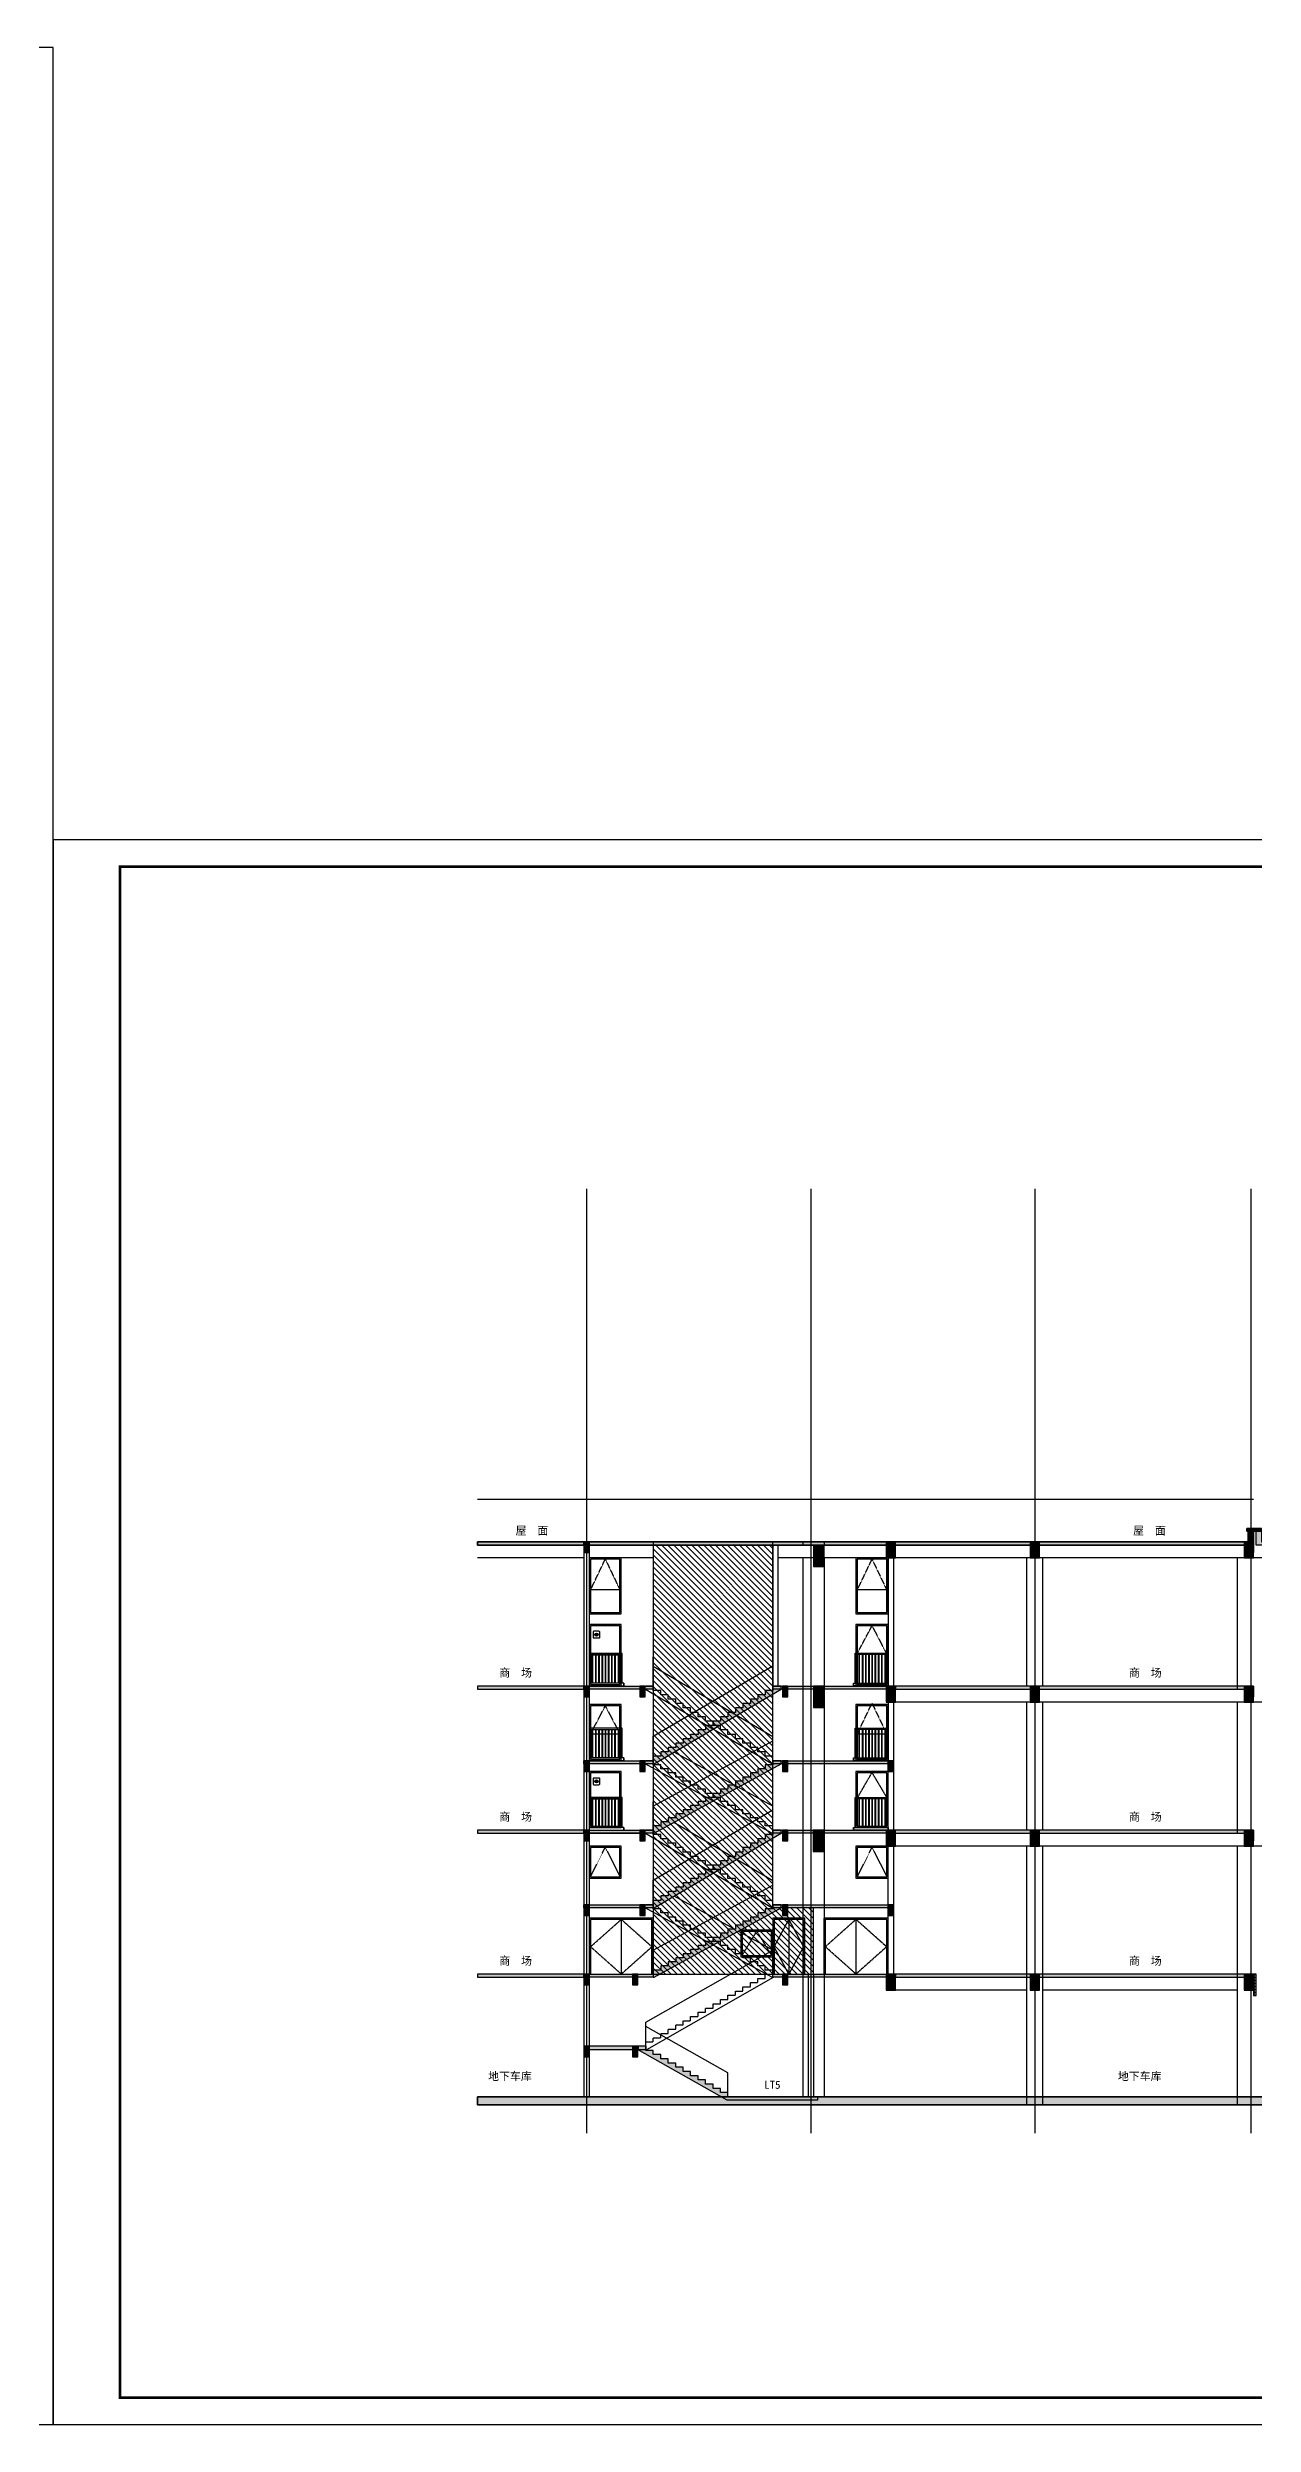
# Model space of a CAD drawing. Extents: x -737978 to 768813, y -372247 to 1140308.
# Drawn here: x -219936 to -174726, y -268610 to -179510 of the extents above; entities that cross this region are included whole.
import ezdxf

# ---------------------------------------------------------------- set-up
doc = ezdxf.new("R2010")
doc.units = 0
doc.header["$LTSCALE"] = 10
doc.header["$MEASUREMENT"] = 0
doc.linetypes.add('DASH', pattern=[0.35, 0.25, -0.1])
doc.layers.get('0').update_dxf_attribs({"linetype": 'CONTINUOUS'})
for name, color, linetype in [('0-外部构件', 6, 'CONTINUOUS'), ('A-HATH', 8, 'CONTINUOUS'), ('A-WALL-GLAZ', 141, 'CONTINUOUS'), ('BORDER', 7, 'CONTINUOUS'), ('C-B', 7, 'CONTINUOUS'), ('DIM_LEAD', 3, 'CONTINUOUS'), ('J-COLU-梁柱', 30, 'CONTINUOUS'), ('J-ELEV-立面栏杆', 36, 'CONTINUOUS'), ('J-ELEV-立面门窗分格线', 155, 'CONTINUOUS'), ('PUB_HATCH', 8, 'CONTINUOUS'), ('PUB_TITLE', 4, 'CONTINUOUS'), ('S_E_STAIR', 4, 'CONTINUOUS'), ('窗', 4, 'CONTINUOUS')]:
    doc.layers.add(name, color=color, linetype=linetype)
doc.styles.add('_TCH_DYN', font='')
doc.styles.get('_TCH_DYN').set_extended_font_data('SimSun')
pattern_1 = [(135, (-384686.41, -14550.26), (56.1266, 56.1266), []), (45, (-384686.41, -14550.26), (56.1266, -56.1266), [])]

# ---------------------------------------------------------------- blocks, each defined once
blk = doc.blocks.new('A$C035B0F65')
at = {"layer": 'PUB_HATCH'}
blk.add_hatch(color=256, dxfattribs=at).paths.add_polyline_path([(200, 400), (200, 0), (0, 0), (0, 400)])
at = {"layer": 'J-COLU-梁柱'}
blk.add_lwpolyline([(200, 400), (200, 0), (0, 0), (0, 400)], close=True, dxfattribs=at)
blk = doc.blocks.new('A$C74714C7F')
at = {"layer": 'PUB_HATCH'}
blk.add_hatch(color=256, dxfattribs=at).paths.add_polyline_path([(350, 800), (350, 200), (0, 200), (0, 800)])
at = {"layer": 'J-COLU-梁柱'}
blk.add_lwpolyline([(350, 800), (350, 200), (0, 200), (0, 800)], close=True, dxfattribs=at)
blk = doc.blocks.new('A$C6B421D50')
at = {"color": 8}
blk.add_lwpolyline([(0, 100), (1290, 100), (1290, 0), (0, 0)], close=True, dxfattribs=at)
at = {"layer": 'J-COLU-梁柱', "color": 8}
blk.add_line((0, 100), (0, 0), dxfattribs=at)
at = {"layer": 'J-ELEV-立面栏杆', "color": 8}
for p, q in [((80, 1172), (80, 100)), ((190, 1172), (190, 100)), ((210, 1172), (210, 100)), ((320, 1172), (320, 100)), ((340, 1172), (340, 100)), ((440, 1172), (440, 100)), ((460, 1172), (460, 100)), ((560, 1172), (560, 100)), ((580, 1172), (580, 100)), ((680, 1172), (680, 100)), ((700, 1172), (700, 100)), ((800, 1172), (800, 100)), ((820, 1172), (820, 100)), ((920, 1172), (920, 100)), ((940, 1172), (940, 100)), ((1040, 1172), (1040, 100)), ((1060, 1172), (1060, 100)), ((1170, 1172), (1170, 100)), ((1190, 1172), (1190, 100))]:
    blk.add_line(p, q, dxfattribs=at)
for points in [[(60, 100), (60, 1220), (1290, 1220)], [(1290, 1172), (60, 1172)]]:
    blk.add_lwpolyline(points, dxfattribs=at)

msp = doc.modelspace()

# ---------------------------------------------------------------- hatches: boundary and pattern name
h = msp.add_hatch(color=8)
h.dxf.hatch_style = 1
edge = h.paths.add_edge_path()
edge.add_arc((-199359, -239003.7), 60, 0, 360)
h = msp.add_hatch(color=8)
h.dxf.hatch_style = 1
edge = h.paths.add_edge_path()
edge.add_arc((-199359, -244503.7), 60, 0, 360)
h = msp.add_hatch(color=256)
h.dxf.hatch_style = 1
h.paths.add_polyline_path([(-113326.4, -256328.8), (-203812.2, -256328.8), (-203812.2, -256628.8), (-113326.4, -256628.8)])
at = {"layer": 'A-HATH'}
h = msp.add_hatch(dxfattribs=at)
h.set_pattern_fill('ANSI31', color=256, scale=100)
h.set_pattern_definition([(135, (-384686.41, -14650.26), (112.2532, 112.2532), [])])
h.paths.add_polyline_path([(-192746.4, -249248.7), (-192746.4, -235628.7), (-197226.4, -235628.9), (-197226.4, -251728.5), (-191226.4, -251728.6), (-191226.4, -249248.7)])
at = {"layer": 'C-B'}
h = msp.add_hatch(color=256, dxfattribs=at)
h.dxf.hatch_style = 1
h.paths.add_polyline_path([(-174426.4, -235028.8), (-174976.4, -235028.8), (-174976.4, -235128.8), (-174426.4, -235128.8)])
h = msp.add_hatch(color=256, dxfattribs=at)
h.dxf.hatch_style = 1
h.paths.add_polyline_path([(-174976.4, -235128.8), (-174976.4, -235028.8), (-174426.4, -235028.8), (-174426.4, -235528.8), (-160901.4, -235528.8), (-160901.4, -235648.8), (-174626.4, -235648.8), (-174626.4, -235128.8)])
h = msp.add_hatch(dxfattribs=at)
h.set_pattern_fill('ANSI37', color=256, scale=50)
h.set_pattern_definition(pattern_1)
h.paths.add_polyline_path([(-174726.4, -235178.8), (-174926.4, -235178.8), (-174926.4, -235128.8), (-174726.4, -235128.8)])
h = msp.add_hatch(color=256, dxfattribs=at)
h.dxf.hatch_style = 1
h.paths.add_polyline_path([(-174926.4, -235178.8), (-174926.4, -235528.8), (-174726.4, -235528.8), (-174726.4, -235178.8)])
h = msp.add_hatch(color=256, dxfattribs=at)
h.dxf.hatch_style = 1
h.paths.add_polyline_path([(-199826.4, -235528.8), (-203812.2, -235528.8), (-203812.2, -235648.8), (-199826.4, -235648.8)])
h = msp.add_hatch(color=256, dxfattribs=at)
h.dxf.hatch_style = 1
h.paths.add_polyline_path([(-174726.4, -235528.8), (-199626.4, -235528.8), (-199626.4, -235648.8), (-174726.4, -235648.8)])
h = msp.add_hatch(color=256, dxfattribs=at)
h.dxf.hatch_style = 1
h.paths.add_polyline_path([(-199826.4, -240928.8), (-203812.2, -240928.8), (-203812.2, -241048.8), (-199826.4, -241048.8)])
h = msp.add_hatch(color=256, dxfattribs=at)
h.dxf.hatch_style = 1
h.paths.add_polyline_path([(-174726.4, -240928.8), (-188151.4, -240928.8), (-188151.4, -241048.8), (-174726.4, -241048.8)])
h = msp.add_hatch(color=256, dxfattribs=at)
h.dxf.hatch_style = 1
h.paths.add_polyline_path([(-199826.4, -246328.8), (-203812.2, -246328.8), (-203812.2, -246448.8), (-199826.4, -246448.8)])
h = msp.add_hatch(color=256, dxfattribs=at)
h.dxf.hatch_style = 1
h.paths.add_polyline_path([(-174726.4, -246328.8), (-188226.4, -246328.8), (-188226.4, -246448.8), (-174726.4, -246448.8)])
h = msp.add_hatch(color=256, dxfattribs=at)
h.dxf.hatch_style = 1
h.paths.add_polyline_path([(-199826.4, -251728.8), (-203812.2, -251728.8), (-203812.2, -251848.8), (-199826.4, -251848.8)])
h = msp.add_hatch(color=256, dxfattribs=at)
h.dxf.hatch_style = 1
h.paths.add_polyline_path([(-113926.4, -251728.8), (-113626.4, -251728.8), (-113626.4, -256328.8), (-113326.4, -256328.8), (-113326.4, -256628.8), (-203812.2, -256628.8), (-203812.2, -256328.8), (-113926.4, -256328.8)])
h = msp.add_hatch(color=256, dxfattribs=at)
h.dxf.hatch_style = 1
h.paths.add_polyline_path([(-174726.4, -251728.8), (-188151.4, -251728.8), (-188151.4, -251848.8), (-174726.4, -251848.8)])
h = msp.add_hatch(dxfattribs=at)
h.set_pattern_fill('ANSI37', color=256, scale=50)
h.set_pattern_definition(pattern_1)
h.paths.add_polyline_path([(-174626.4, -251728.8), (-174726.4, -251728.8), (-174726.4, -252528.8), (-174626.4, -252528.8)])
at = {"layer": 'PUB_HATCH'}
for points in [[(-191226.4, -235648.8), (-191226.4, -236448.8), (-190826.4, -236448.8), (-190826.4, -235648.8)], [(-199826.4, -240928.8), (-197226.4, -240928.8), (-197226.4, -241048.8), (-199826.4, -241048.8)], [(-192433.8, -240928.8), (-192746.3, -240928.8), (-192746.3, -241093.5), (-193026.3, -241093.5), (-193026.3, -241258.2), (-193306.3, -241258.2), (-193306.3, -241422.9), (-193586.3, -241422.9), (-193586.3, -241587.6), (-193866.3, -241587.6), (-193866.3, -241752.3), (-194146.3, -241752.3), (-194146.3, -241917), (-194426.3, -241917), (-194426.3, -242081.7), (-194706.3, -242081.7), (-194706.3, -242246.4), (-194986.3, -242246.4), (-194986.3, -242411.1), (-195266.3, -242411.1), (-195266.3, -242575.9), (-195546.3, -242575.9), (-195546.3, -242740.6), (-195826.3, -242740.6), (-195826.3, -242905.3), (-196106.3, -242905.3), (-196106.3, -243070), (-196386.3, -243070), (-196386.3, -243234.7), (-196666.3, -243234.7), (-196666.3, -243399.4), (-196946.3, -243399.4), (-196946.3, -243564.1), (-197226.3, -243564.1), (-197226.3, -243849.4), (-197194.6, -243849.4), (-192433.8, -241048.8)], [(-192746.4, -240928.8), (-188226.4, -240928.8), (-188226.4, -241048.8), (-192746.4, -241048.8)], [(-191226.4, -240928.8), (-191226.4, -241728.8), (-190826.4, -241728.8), (-190826.4, -240928.8)], [(-199826.4, -243728.8), (-197226.4, -243728.8), (-197226.4, -243849.4), (-199826.4, -243848.8)], [(-197726.4, -243728.8), (-197726.4, -244128.8), (-197526.4, -244128.8), (-197526.4, -243728.8)], [(-192436, -243728.9), (-192746.3, -243728.8), (-192746.3, -243881.8), (-193026.3, -243881.8), (-193026.3, -244034.7), (-193306.3, -244034.7), (-193306.3, -244187.7), (-193586.3, -244187.7), (-193586.3, -244340.6), (-193866.3, -244340.6), (-193866.3, -244493.5), (-194146.3, -244493.5), (-194146.3, -244646.5), (-194426.3, -244646.5), (-194426.3, -244799.4), (-194706.3, -244799.4), (-194706.3, -244952.4), (-194986.3, -244952.4), (-194986.3, -245105.3), (-195266.3, -245105.3), (-195266.3, -245258.2), (-195546.3, -245258.2), (-195546.3, -245411.2), (-195826.3, -245411.2), (-195826.3, -245564.1), (-196106.3, -245564.1), (-196106.3, -245717.1), (-196386.3, -245717.1), (-196386.3, -245870), (-196666.3, -245870), (-196666.3, -246022.9), (-196946.3, -246022.9), (-196946.3, -246175.9), (-197226.3, -246175.9), (-197226.3, -246448.8), (-197196.4, -246448.8), (-192436, -243848.7)], [(-192746.4, -243728.8), (-188226.4, -243728.8), (-188226.4, -243848.8), (-192746.4, -243848.8)], [(-192386.4, -243728.8), (-192386.4, -244128.8), (-192186.4, -244128.8), (-192186.4, -243728.8)], [(-199826.4, -246328.8), (-197226.4, -246328.8), (-197226.4, -246448.8), (-199826.4, -246448.8)], [(-192433.8, -246328.8), (-192746.3, -246328.8), (-192746.3, -246493.5), (-193026.3, -246493.5), (-193026.3, -246658.2), (-193306.3, -246658.2), (-193306.3, -246822.9), (-193586.3, -246822.9), (-193586.3, -246987.6), (-193866.3, -246987.6), (-193866.3, -247152.3), (-194146.3, -247152.3), (-194146.3, -247317), (-194426.3, -247317), (-194426.3, -247481.7), (-194706.3, -247481.7), (-194706.3, -247646.4), (-194986.3, -247646.4), (-194986.3, -247811.1), (-195266.3, -247811.1), (-195266.3, -247975.9), (-195546.3, -247975.9), (-195546.3, -248140.6), (-195826.3, -248140.6), (-195826.3, -248305.3), (-196106.3, -248305.3), (-196106.3, -248470), (-196386.3, -248470), (-196386.3, -248634.7), (-196666.3, -248634.7), (-196666.3, -248799.4), (-196946.3, -248799.4), (-196946.3, -248964.1), (-197226.3, -248964.1), (-197226.3, -249249.4), (-197194.6, -249249.4), (-192433.8, -246448.8)], [(-192746.4, -246328.8), (-188226.4, -246328.8), (-188226.4, -246448.8), (-192746.4, -246448.8)], [(-191226.8, -246328.7), (-191226.8, -247128.7), (-190826.8, -247128.7), (-190826.8, -246328.7)], [(-199826.4, -249128.8), (-197226.3, -249128.8), (-197226.3, -249249.4), (-199826.4, -249248.8)], [(-192436, -249128.9), (-192746.3, -249128.8), (-192746.3, -249281.8), (-193026.3, -249281.8), (-193026.3, -249434.7), (-193306.3, -249434.7), (-193306.3, -249587.7), (-193586.3, -249587.7), (-193586.3, -249740.6), (-193866.3, -249740.6), (-193866.3, -249893.5), (-194146.3, -249893.5), (-194146.3, -250046.5), (-194426.3, -250046.5), (-194426.3, -250199.4), (-194706.3, -250199.4), (-194706.3, -250352.4), (-194986.3, -250352.4), (-194986.3, -250505.3), (-195266.3, -250505.3), (-195266.3, -250658.2), (-195546.3, -250658.2), (-195546.3, -250811.2), (-195826.3, -250811.2), (-195826.3, -250964.1), (-196106.3, -250964.1), (-196106.3, -251117.1), (-196386.3, -251117.1), (-196386.3, -251270), (-196666.3, -251270), (-196666.3, -251422.9), (-196946.3, -251422.9), (-196946.3, -251575.9), (-197226.3, -251575.9), (-197226.3, -251848.8), (-197196.4, -251848.8), (-192436, -249248.7)], [(-192746.4, -249128.8), (-188226.4, -249128.8), (-188226.4, -249248.8), (-192746.4, -249248.8)], [(-199826.4, -251728.8), (-197226.3, -251728.8), (-197226.3, -251848.8), (-199826.4, -251848.8)], [(-192746.4, -251728.8), (-188151.4, -251728.8), (-188151.4, -251848.8), (-192746.4, -251848.8)], [(-199826.4, -254548.8), (-199826.4, -254428.8), (-197506.6, -254428.8), (-197506.6, -254548.8)], [(-194426.6, -256328.8), (-194426.6, -256170.5), (-194706.6, -256170.5), (-194706.6, -256012.1), (-194986.6, -256012.1), (-194986.6, -255853.8), (-195266.6, -255853.8), (-195266.6, -255695.5), (-195546.6, -255695.5), (-195546.6, -255537.1), (-195826.6, -255537.1), (-195826.6, -255378.8), (-196106.6, -255378.8), (-196106.6, -255220.5), (-196386.6, -255220.5), (-196386.6, -255062.1), (-196666.6, -255062.1), (-196666.6, -254903.8), (-196946.6, -254903.8), (-196946.6, -254745.5), (-197226.6, -254745.5), (-197226.6, -254587.2), (-197506.6, -254587.2), (-197506.6, -254548.8), (-197818.2, -254548.8), (-194458.2, -256448.8), (-194426.6, -256448.8)], [(-191066.6, -256328.4), (-191066.6, -256448.4), (-194426.6, -256448.4), (-194426.6, -256328.4)], [(-191066.4, -256328.4), (-191066.4, -256448.4), (-194426.4, -256448.4), (-194426.4, -256328.4)]]:
    msp.add_hatch(color=256, dxfattribs=at).paths.add_polyline_path(points)

# ---------------------------------------------------------------- linework, layer by layer
at = {"color": 8}
for points in [[(-199484, -238908.7), (-199484, -239098.7, 0.4142136), (-199454, -239128.7), (-199264, -239128.7, 0.4142136), (-199234, -239098.7), (-199234, -238908.7, 0.4142136), (-199264, -238878.7), (-199454, -238878.7, 0.4142136)], [(-199484, -244408.7), (-199484, -244598.7, 0.4142136), (-199454, -244628.7), (-199264, -244628.7, 0.4142136), (-199234, -244598.7), (-199234, -244408.7, 0.4142136), (-199264, -244378.7), (-199454, -244378.7, 0.4142136)]]:
    msp.add_lwpolyline(points, format="xyb", close=True, dxfattribs=at)
for centre in [(-199359, -239003.7), (-199359, -244503.7)]:
    msp.add_circle(centre, 60, dxfattribs=at)
at = {"layer": '0-外部构件'}
msp.add_lwpolyline([(-192746.3, -251848.5), (-192746.4, -251848.5)], dxfattribs=at)
at = {"layer": 'A-WALL-GLAZ', "color": 8}
for points in [[(-198426.4, -236126.4), (-199626.4, -236126.4)], [(-188427.4, -236126.4), (-189627.4, -236126.4)], [(-198476.4, -237326.4), (-199576.4, -237326.4)], [(-188477.4, -237326.4), (-189577.4, -237326.4)], [(-198476.4, -239726.4), (-199576.4, -239726.4)], [(-188477.4, -239726.4), (-189577.4, -239726.4)], [(-198426.4, -241626.4), (-199626.4, -241626.4)], [(-188427.4, -241626.4), (-189627.4, -241626.4)], [(-199576.4, -242726.4), (-198476.4, -242726.4)], [(-189577.6, -242726.4), (-188477.6, -242726.4)], [(-198426.4, -244128.8), (-199626.4, -244128.8)], [(-198476.4, -245126.4), (-199576.4, -245126.4)], [(-188477.4, -245126.4), (-189577.4, -245126.4)], [(-198426.4, -246926.4), (-199626.4, -246926.4)], [(-198426.4, -246926.4), (-199626.4, -246926.4)], [(-188427.4, -246926.4), (-189627.4, -246926.4)], [(-188427.4, -246926.4), (-189627.4, -246926.4)]]:
    msp.add_lwpolyline(points, dxfattribs=at)
for points in [[(-198426.4, -236126.4), (-199626.4, -236126.4), (-199626.4, -238226.4), (-198426.4, -238226.4)], [(-198476.4, -236176.4), (-199576.4, -236176.4), (-199576.4, -238176.4), (-198476.4, -238176.4)], [(-188427.4, -236126.4), (-189627.4, -236126.4), (-189627.4, -238226.4), (-188427.4, -238226.4)], [(-188477.4, -236176.4), (-189577.4, -236176.4), (-189577.4, -238176.4), (-188477.4, -238176.4)], [(-198426.4, -238626.4), (-199626.4, -238626.4), (-199626.4, -240926.4), (-198426.4, -240926.4)], [(-198476.4, -238676.4), (-199576.4, -238676.4), (-199576.4, -240876.4), (-198476.4, -240876.4)], [(-188427.4, -238626.4), (-189627.4, -238626.4), (-189627.4, -240926.4), (-188427.4, -240926.4)], [(-188477.4, -238676.4), (-189577.4, -238676.4), (-189577.4, -240876.4), (-188477.4, -240876.4)], [(-198426.4, -241626.4), (-199626.4, -241626.4), (-199626.4, -243726.4), (-198426.4, -243726.4)], [(-198476.4, -241676.4), (-199576.4, -241676.4), (-199576.4, -243676.4), (-198476.4, -243676.4)], [(-188427.4, -241626.4), (-189627.4, -241626.4), (-189627.4, -243726.4), (-188427.4, -243726.4)], [(-188477.4, -241676.4), (-189577.4, -241676.4), (-189577.4, -243676.4), (-188477.4, -243676.4)], [(-198426.4, -244128.8), (-199626.4, -244128.8), (-199626.4, -246226.4), (-198426.4, -246226.4)], [(-188427.4, -244128.6), (-189627.4, -244128.6), (-189627.4, -246226.4), (-188427.4, -246226.4)], [(-198476.4, -244178.8), (-199576.4, -244178.8), (-199576.4, -246176.4), (-198476.4, -246176.4)], [(-188477.4, -244178.6), (-189577.4, -244178.6), (-189577.4, -246176.4), (-188477.4, -246176.4)], [(-198426.4, -246926.4), (-199626.4, -246926.4), (-199626.4, -248126.4), (-198426.4, -248126.4)], [(-198476.4, -246976.4), (-199576.4, -246976.4), (-199576.4, -248076.4), (-198476.4, -248076.4)], [(-188427.4, -246926.4), (-189627.4, -246926.4), (-189627.4, -248126.4), (-188427.4, -248126.4)], [(-188477.4, -246976.4), (-189577.4, -246976.4), (-189577.4, -248076.4), (-188477.4, -248076.4)]]:
    msp.add_lwpolyline(points, close=True, dxfattribs=at)
at = {"layer": 'A-WALL-GLAZ', "color": 8, "linetype": 'DASH'}
for points in [[(-192746.4, -250075.1), (-193946.4, -250075.1), (-193946.4, -251075.1), (-192746.4, -251075.1)], [(-192796.4, -250125.1), (-193896.4, -250125.1), (-193896.4, -251025.1), (-192796.4, -251025.1)]]:
    msp.add_lwpolyline(points, close=True, dxfattribs=at)
at = {"layer": 'BORDER', "color": 1}
for points in [[(-199726.4, -222290.4), (-199726.4, -257686.7)], [(-191326.4, -222290.4), (-191326.4, -257686.7)], [(-182926.4, -222290.4), (-182926.4, -257686.7)], [(-174826.4, -222290.4), (-174826.4, -257686.7)]]:
    msp.add_lwpolyline(points, dxfattribs=at)
at = {"layer": 'C-B', "color": 8}
for points in [[(-203812.2, -233928.8), (-174726.4, -233928.8)], [(-191626.4, -235528.8), (-191626.4, -235648.8)], [(-190826.4, -235528.8), (-190826.4, -235648.8)], [(-188426.4, -236128.8), (-192546.4, -236128.8)], [(-191626.4, -236128.8), (-191626.4, -256328.8)], [(-190826.4, -236128.8), (-190826.4, -256328.8)], [(-160826.4, -236128.8), (-188926.4, -236128.8)], [(-183226.4, -240928.8), (-183226.4, -236128.8)], [(-182626.4, -240928.8), (-182626.4, -236128.8)], [(-175326.4, -241048.8), (-175326.4, -236128.8)], [(-160826.4, -241528.8), (-188426.4, -241528.8)], [(-183226.4, -246328.8), (-183226.4, -241528.8)], [(-182626.4, -246328.8), (-182626.4, -241528.8)], [(-175326.4, -246448.8), (-175326.4, -241528.8)], [(-160826.4, -246928.8), (-188426.4, -246928.8)], [(-183226.4, -251728.8), (-183226.4, -246928.8)], [(-182626.4, -251728.8), (-182626.4, -246928.8)], [(-175326.4, -251848.8), (-175326.4, -246928.8)], [(-183226.4, -256628.8), (-183226.4, -251728.8)], [(-182626.4, -256628.8), (-182626.4, -251728.8)], [(-175326.4, -256628.8), (-175326.4, -251728.8)], [(-183228.3, -252328.8), (-188501.4, -252328.8)], [(-175330.3, -252328.8), (-182628.3, -252328.8)]]:
    msp.add_lwpolyline(points, dxfattribs=at)
at = {"layer": 'C-B'}
for points in [[(-174426.4, -235028.8), (-174976.4, -235028.8), (-174976.4, -235128.8), (-174426.4, -235128.8)], [(-174726.4, -235178.8), (-174926.4, -235178.8), (-174926.4, -235128.8), (-174726.4, -235128.8)], [(-174926.4, -235178.8), (-174926.4, -235528.8), (-174726.4, -235528.8), (-174726.4, -235178.8)], [(-199826.4, -235528.8), (-203812.2, -235528.8), (-203812.2, -235648.8), (-199826.4, -235648.8)], [(-174726.4, -235528.8), (-199626.4, -235528.8), (-199626.4, -235648.8), (-174726.4, -235648.8)], [(-174626.4, -251728.8), (-174726.4, -251728.8), (-174726.4, -252528.8), (-174626.4, -252528.8)], [(-113326.4, -256328.8), (-203812.2, -256328.8), (-203812.2, -256628.8), (-113326.4, -256628.8)]]:
    msp.add_lwpolyline(points, close=True, dxfattribs=at)
for points in [[(-192746.4, -249248.7), (-192746.4, -235528.7), (-197226.3, -235528.8), (-197226.4, -251728.5), (-191226.4, -251728.6), (-191226.4, -249248.7), (-192746.4, -249248.7), (-192746.4, -249248.7)], [(-199826.4, -236128.8), (-203812.2, -236128.8)], [(-197226.4, -236128.8), (-199626.4, -236126.4)]]:
    msp.add_lwpolyline(points, dxfattribs=at)
at = {"layer": 'C-B', "color": 8, "linetype": 'DASH'}
for points in [[(-198426.4, -249678.8), (-197276.4, -250703.8), (-198426.4, -251728.6), (-199576.4, -250703.8)], [(-189627.5, -249675.6), (-188477.5, -250700.6), (-189627.5, -251725.4), (-190777.5, -250700.6)]]:
    msp.add_lwpolyline(points, close=True, dxfattribs=at)
at = {"layer": 'C-B', "color": 8, "linetype": 'ByBlock'}
msp.add_lwpolyline([(-192146.4, -249678.4), (-191596.4, -250703.4), (-192146.4, -251728.2), (-192696.4, -250703.4)], close=True, dxfattribs=at)
at = {"layer": 'J-COLU-梁柱'}
for p, q in [((-199626.4, -240926.6), (-199626.4, -241046.6)), ((-199626.4, -240929.1), (-199626.4, -241049.1)), ((-199626.4, -243726.6), (-199626.4, -243846.6)), ((-199626.4, -243729), (-199626.4, -243849)), ((-188426.4, -243729), (-188426.4, -243849)), ((-199626.4, -246226.5), (-199626.4, -246446.5)), ((-199626.4, -246228.9), (-199626.4, -246448.9)), ((-199626.4, -246448.9), (-197526.4, -246448.6)), ((-188426.4, -246328.9), (-188426.4, -246448.9)), ((-199626.4, -249128.9), (-199626.4, -249248.9)), ((-188426.4, -249128.9), (-188426.4, -249248.9)), ((-199626.4, -251728.8), (-199626.4, -251848.8)), ((-192746.4, -251728.5), (-192746.4, -251569.6)), ((-188426.4, -251728.8), (-188426.4, -251848.8)), ((-197786.6, -254428.5), (-199826.4, -254428.8)), ((-199826.4, -254428.8), (-199826.4, -254548.8)), ((-199826.4, -254548.8), (-197786.6, -254548.5)), ((-197506.6, -254428.8), (-199826.1, -254428.8)), ((-199826.1, -254428.8), (-199826.1, -254548.8)), ((-199826.1, -254548.8), (-197818.2, -254548.8)), ((-197506.6, -254428.5), (-199626.3, -254428.8)), ((-199626.3, -254428.8), (-199626.3, -254548.8)), ((-199626.3, -254548.8), (-197506.6, -254548.5)), ((-194458.2, -256448.8), (-197818.2, -254548.8)), ((-197786.6, -254548.5), (-197786.6, -254428.5)), ((-197506.6, -254548.5), (-197506.6, -254428.5)), ((-197506.6, -254587.2), (-197506.6, -254428.8)), ((-197506.6, -254428.8), (-197506.6, -254548.8)), ((-197226.6, -254587.2), (-197506.6, -254587.2)), ((-197226.6, -254745.5), (-197226.6, -254587.2)), ((-196946.6, -254745.5), (-197226.6, -254745.5)), ((-196946.6, -254903.8), (-196946.6, -254745.5)), ((-196666.6, -254903.8), (-196946.6, -254903.8)), ((-196666.6, -255062.1), (-196666.6, -254903.8)), ((-196386.6, -255062.1), (-196666.6, -255062.1)), ((-196386.6, -255220.5), (-196386.6, -255062.1)), ((-196106.6, -255220.5), (-196386.6, -255220.5)), ((-196106.6, -255378.8), (-196106.6, -255220.5)), ((-195826.6, -255378.8), (-196106.6, -255378.8)), ((-195826.6, -255537.1), (-195826.6, -255378.8)), ((-195546.6, -255537.1), (-195826.6, -255537.1)), ((-195546.6, -255695.5), (-195546.6, -255537.1)), ((-195266.6, -255695.5), (-195546.6, -255695.5)), ((-195266.6, -255853.8), (-195266.6, -255695.5)), ((-194986.6, -255853.8), (-195266.6, -255853.8)), ((-194986.6, -256012.1), (-194986.6, -255853.8)), ((-194706.6, -256012.1), (-194986.6, -256012.1)), ((-194706.6, -256170.5), (-194706.6, -256012.1)), ((-194426.6, -256170.5), (-194706.6, -256170.5)), ((-194426.6, -256448.8), (-194458.2, -256448.8)), ((-194426.6, -256328.8), (-194426.6, -256170.5)), ((-194426.6, -256328.8), (-191066.6, -256328.8)), ((-191066.6, -256448.8), (-194426.6, -256448.8)), ((-191066.6, -256328.8), (-191066.6, -256448.8))]:
    msp.add_line(p, q, dxfattribs=at)
for points in [[(-203812.2, -235528.8), (-174926.4, -235528.8), (-174926.4, -235178.8), (-174726.4, -235178.8), (-174726.4, -235648.8), (-203812.2, -235648.8)], [(-174976.4, -235128.8), (-174976.4, -235028.8), (-174426.4, -235028.8), (-174426.4, -235528.8), (-160901.4, -235528.8), (-160901.4, -235648.8), (-174626.4, -235648.8), (-174626.4, -235128.8)], [(-192546.4, -235648.8), (-192746.4, -235648.8), (-192746.4, -240928.8), (-192546.4, -240928.8)], [(-191226.4, -235648.8), (-191226.4, -236448.8), (-190826.4, -236448.8), (-190826.4, -235648.8)], [(-199826.4, -240928.8), (-203812.2, -240928.8), (-203812.2, -241048.8), (-199826.4, -241048.8)], [(-199826.4, -240928.8), (-197226.4, -240928.8), (-197226.4, -241048.8), (-199826.4, -241048.8)], [(-192433.8, -240928.8), (-192746.3, -240928.8), (-192746.3, -241093.5), (-193026.3, -241093.5), (-193026.3, -241258.2), (-193306.3, -241258.2), (-193306.3, -241422.9), (-193586.3, -241422.9), (-193586.3, -241587.6), (-193866.3, -241587.6), (-193866.3, -241752.3), (-194146.3, -241752.3), (-194146.3, -241917), (-194426.3, -241917), (-194426.3, -242081.7), (-194706.3, -242081.7), (-194706.3, -242246.4), (-194986.3, -242246.4), (-194986.3, -242411.1), (-195266.3, -242411.1), (-195266.3, -242575.9), (-195546.3, -242575.9), (-195546.3, -242740.6), (-195826.3, -242740.6), (-195826.3, -242905.3), (-196106.3, -242905.3), (-196106.3, -243070), (-196386.3, -243070), (-196386.3, -243234.7), (-196666.3, -243234.7), (-196666.3, -243399.4), (-196946.3, -243399.4), (-196946.3, -243564.1), (-197226.3, -243564.1), (-197226.3, -243849.4), (-197194.6, -243849.4), (-192433.8, -241048.8)], [(-192746.4, -240928.8), (-188226.4, -240928.8), (-188226.4, -241048.8), (-192746.4, -241048.8)], [(-191226.4, -240928.8), (-191226.4, -241728.8), (-190826.4, -241728.8), (-190826.4, -240928.8)], [(-174726.4, -240928.8), (-188151.4, -240928.8), (-188151.4, -241048.8), (-174726.4, -241048.8)], [(-199826.4, -243728.8), (-197226.4, -243728.8), (-197226.4, -243849.4), (-199826.4, -243848.8)], [(-197726.4, -243728.8), (-197726.4, -244128.8), (-197526.4, -244128.8), (-197526.4, -243728.8)], [(-192436, -243728.9), (-192746.3, -243728.8), (-192746.3, -243881.8), (-193026.3, -243881.8), (-193026.3, -244034.7), (-193306.3, -244034.7), (-193306.3, -244187.7), (-193586.3, -244187.7), (-193586.3, -244340.6), (-193866.3, -244340.6), (-193866.3, -244493.5), (-194146.3, -244493.5), (-194146.3, -244646.5), (-194426.3, -244646.5), (-194426.3, -244799.4), (-194706.3, -244799.4), (-194706.3, -244952.4), (-194986.3, -244952.4), (-194986.3, -245105.3), (-195266.3, -245105.3), (-195266.3, -245258.2), (-195546.3, -245258.2), (-195546.3, -245411.2), (-195826.3, -245411.2), (-195826.3, -245564.1), (-196106.3, -245564.1), (-196106.3, -245717.1), (-196386.3, -245717.1), (-196386.3, -245870), (-196666.3, -245870), (-196666.3, -246022.9), (-196946.3, -246022.9), (-196946.3, -246175.9), (-197226.3, -246175.9), (-197226.3, -246448.8), (-197196.4, -246448.8), (-192436, -243848.7)], [(-192746.4, -243728.8), (-188226.4, -243728.8), (-188226.4, -243848.8), (-192746.4, -243848.8)], [(-192386.4, -243728.8), (-192386.4, -244128.8), (-192186.4, -244128.8), (-192186.4, -243728.8)], [(-199826.4, -246328.8), (-203812.2, -246328.8), (-203812.2, -246448.8), (-199826.4, -246448.8)], [(-199826.4, -246328.8), (-197226.4, -246328.8), (-197226.4, -246448.8), (-199826.4, -246448.8)], [(-192433.8, -246328.8), (-192746.3, -246328.8), (-192746.3, -246493.5), (-193026.3, -246493.5), (-193026.3, -246658.2), (-193306.3, -246658.2), (-193306.3, -246822.9), (-193586.3, -246822.9), (-193586.3, -246987.6), (-193866.3, -246987.6), (-193866.3, -247152.3), (-194146.3, -247152.3), (-194146.3, -247317), (-194426.3, -247317), (-194426.3, -247481.7), (-194706.3, -247481.7), (-194706.3, -247646.4), (-194986.3, -247646.4), (-194986.3, -247811.1), (-195266.3, -247811.1), (-195266.3, -247975.9), (-195546.3, -247975.9), (-195546.3, -248140.6), (-195826.3, -248140.6), (-195826.3, -248305.3), (-196106.3, -248305.3), (-196106.3, -248470), (-196386.3, -248470), (-196386.3, -248634.7), (-196666.3, -248634.7), (-196666.3, -248799.4), (-196946.3, -248799.4), (-196946.3, -248964.1), (-197226.3, -248964.1), (-197226.3, -249249.4), (-197194.6, -249249.4), (-192433.8, -246448.8)], [(-192746.4, -246328.8), (-188226.4, -246328.8), (-188226.4, -246448.8), (-192746.4, -246448.8)], [(-191226.8, -246328.7), (-191226.8, -247128.7), (-190826.8, -247128.7), (-190826.8, -246328.7)], [(-174726.4, -246328.8), (-188226.4, -246328.8), (-188226.4, -246448.8), (-174726.4, -246448.8)], [(-199826.4, -249128.8), (-197226.3, -249128.8), (-197226.3, -249249.4), (-199826.4, -249248.8)], [(-192436, -249128.9), (-192746.3, -249128.8), (-192746.3, -249281.8), (-193026.3, -249281.8), (-193026.3, -249434.7), (-193306.3, -249434.7), (-193306.3, -249587.7), (-193586.3, -249587.7), (-193586.3, -249740.6), (-193866.3, -249740.6), (-193866.3, -249893.5), (-194146.3, -249893.5), (-194146.3, -250046.5), (-194426.3, -250046.5), (-194426.3, -250199.4), (-194706.3, -250199.4), (-194706.3, -250352.4), (-194986.3, -250352.4), (-194986.3, -250505.3), (-195266.3, -250505.3), (-195266.3, -250658.2), (-195546.3, -250658.2), (-195546.3, -250811.2), (-195826.3, -250811.2), (-195826.3, -250964.1), (-196106.3, -250964.1), (-196106.3, -251117.1), (-196386.3, -251117.1), (-196386.3, -251270), (-196666.3, -251270), (-196666.3, -251422.9), (-196946.3, -251422.9), (-196946.3, -251575.9), (-197226.3, -251575.9), (-197226.3, -251848.8), (-197196.4, -251848.8), (-192436, -249248.7)], [(-192746.4, -249128.8), (-188226.4, -249128.8), (-188226.4, -249248.8), (-192746.4, -249248.8)], [(-199826.4, -251728.8), (-203812.2, -251728.8), (-203812.2, -251848.8), (-199826.4, -251848.8)], [(-113926.4, -251728.8), (-113626.4, -251728.8), (-113626.4, -256328.8), (-113326.4, -256328.8), (-113326.4, -256628.8), (-203812.2, -256628.8), (-203812.2, -256328.8), (-113926.4, -256328.8)], [(-199826.4, -251728.8), (-197226.3, -251728.8), (-197226.3, -251848.8), (-199826.4, -251848.8)], [(-192746.4, -251728.8), (-188151.4, -251728.8), (-188151.4, -251848.8), (-192746.4, -251848.8)], [(-174726.4, -251728.8), (-188151.4, -251728.8), (-188151.4, -251848.8), (-174726.4, -251848.8)]]:
    msp.add_lwpolyline(points, close=True, dxfattribs=at)
for points in [[(-199826.4, -235528.8), (-199826.4, -256328.8)], [(-199626.4, -235528.8), (-199626.4, -256328.8)], [(-188426.4, -235528.8), (-188427.7, -251728.8)], [(-188226.4, -235528.8), (-188226.4, -252328.8)], [(-192746.3, -240928.8), (-192746.3, -239828.8)], [(-191426.4, -251728.6), (-191426.4, -256328.8)], [(-191226.4, -251728.6), (-191226.4, -256328.8)], [(-197506.6, -254428.8), (-197506.6, -253528.8)], [(-194426.6, -256328.8), (-194426.6, -255428.8)]]:
    msp.add_lwpolyline(points, dxfattribs=at)
at = {"layer": 'J-ELEV-立面门窗分格线', "color": 8, "linetype": 'DASH'}
for points in [[(-199576.4, -237326.4), (-199026.4, -236176.4), (-198476.4, -237326.4)], [(-189577.4, -237326.4), (-189027.4, -236176.4), (-188477.4, -237326.4)], [(-189577.4, -239701.9), (-189027.4, -238676.4), (-188477.4, -239726.4)], [(-199576.4, -242726.4), (-199026.4, -241676.4), (-198476.4, -242726.4)], [(-189577.6, -242726.4), (-189027.6, -241578.8), (-188477.6, -242726.4)], [(-189577.4, -245126.4), (-189027.4, -244178.6), (-188477.4, -245106.6)], [(-199576.4, -248076.4), (-199026.4, -246976.4), (-198476.4, -248076.4)], [(-189576.4, -248076.4), (-189026.4, -246976.4), (-188476.4, -248076.4)], [(-193896.4, -251025.1), (-193346.4, -250125.1), (-192796.4, -251025.1)]]:
    msp.add_lwpolyline(points, dxfattribs=at)
at = {"layer": 'PUB_TITLE'}
msp.add_lwpolyline([(-377375.1, -268609.7), (-219725.1, -268609.7), (-219725.1, -179509.7), (-377375.1, -179509.7)], close=True, dxfattribs=at)
at = {"layer": 'PUB_TITLE', "color": 6}
msp.add_lwpolyline([(-219725.1, -268609.7), (-93625.1, -268609.7), (-93625.1, -209209.7), (-219725.1, -209209.7)], close=True, dxfattribs=at)
at = {"layer": 'PUB_TITLE', "color": 6, "const_width": 100}
msp.add_lwpolyline([(-217225.1, -267609.7), (-94625.1, -267609.7), (-94625.1, -210209.7), (-217225.1, -210209.7)], close=True, dxfattribs=at)
at = {"layer": 'S_E_STAIR'}
for p, q in [((-192746.4, -240928.7), (-192746.4, -239869.9)), ((-197474.9, -254548.5), (-192714.9, -251848.5)), ((-194426.6, -255428.8), (-197506.6, -253687.2)), ((-197786.6, -254548.5), (-197754.9, -254548.5)), ((-197506.6, -254548.5), (-197474.9, -254548.5))]:
    msp.add_line(p, q, dxfattribs=at)
at = {"layer": 'S_E_STAIR', "linetype": 'DASH'}
for p, q in [((-193586.6, -252205), (-193586.6, -252046.2)), ((-193586.6, -252046.2), (-193306.6, -252046.2)), ((-193306.6, -252046.2), (-193306.6, -251887.3)), ((-193306.6, -251887.3), (-193026.6, -251887.3)), ((-193026.6, -251887.3), (-193026.6, -251848.5)), ((-195266.6, -253157.9), (-195266.6, -252999.1)), ((-195266.6, -252999.1), (-194986.6, -252999.1)), ((-194986.6, -252999.1), (-194986.6, -252840.3)), ((-194986.6, -252840.3), (-194706.6, -252840.3)), ((-194706.6, -252840.3), (-194706.6, -252681.4)), ((-194706.6, -252681.4), (-194426.6, -252681.4)), ((-194426.6, -252681.4), (-194426.6, -252522.6)), ((-194426.6, -252522.6), (-194146.6, -252522.6)), ((-194146.6, -252522.6), (-194146.6, -252363.8)), ((-194146.6, -252363.8), (-193866.6, -252363.8)), ((-193866.6, -252363.8), (-193866.6, -252205)), ((-193866.6, -252205), (-193586.6, -252205)), ((-196666.6, -253952), (-196666.6, -253793.2)), ((-196666.6, -253793.2), (-196386.6, -253793.2)), ((-196386.6, -253793.2), (-196386.6, -253634.4)), ((-196386.6, -253634.4), (-196106.6, -253634.4)), ((-196106.6, -253634.4), (-196106.6, -253475.5)), ((-196106.6, -253475.5), (-195826.6, -253475.5)), ((-195826.6, -253475.5), (-195826.6, -253316.7)), ((-195826.6, -253316.7), (-195546.6, -253316.7)), ((-195546.6, -253316.7), (-195546.6, -253157.9)), ((-195546.6, -253157.9), (-195266.6, -253157.9)), ((-197506.6, -254428.5), (-197506.6, -254269.6)), ((-197506.6, -254269.6), (-197226.6, -254269.6)), ((-197226.6, -254269.6), (-197226.6, -254110.8)), ((-197226.6, -254110.8), (-196946.6, -254110.8)), ((-196946.6, -254110.8), (-196946.6, -253952)), ((-196946.6, -253952), (-196666.6, -253952))]:
    msp.add_line(p, q, dxfattribs=at)
at = {"layer": 'S_E_STAIR'}
for points in [[(-197226.4, -240928.8), (-197226.4, -239828.8)], [(-197226.3, -242806.8), (-192746.3, -240171.4)], [(-192746.3, -242828.8), (-197226.3, -240193.5)], [(-192746.4, -240928.8), (-192746.4, -239828.8)], [(-192746.4, -243848.8), (-192779, -243848.8), (-197538.7, -241048.9)], [(-192746.4, -243728.8), (-192746.4, -243564.1), (-193026.4, -243564.1), (-193026.4, -243399.4), (-193306.4, -243399.4), (-193306.4, -243234.7), (-193586.4, -243234.7), (-193586.4, -243070), (-193866.4, -243070), (-193866.4, -242905.3), (-194146.4, -242905.3), (-194146.4, -242740.6), (-194426.4, -242740.6), (-194426.4, -242575.9), (-194706.4, -242575.9), (-194706.4, -242411.1), (-194986.4, -242411.1), (-194986.4, -242246.4), (-195266.4, -242246.4), (-195266.4, -242081.7), (-195546.4, -242081.7), (-195546.4, -241917), (-195826.4, -241917), (-195826.4, -241752.3), (-196106.4, -241752.3), (-196106.4, -241587.6), (-196386.4, -241587.6), (-196386.4, -241422.9), (-196666.4, -241422.9), (-196666.4, -241258.2), (-196946.4, -241258.2), (-196946.4, -241093.5), (-197226.4, -241093.5), (-197226.4, -240928.8), (-197506.4, -240928.8)], [(-197226.3, -243706.8), (-197226.3, -242806.8)], [(-197226.3, -245428.8), (-192746.4, -242988.4)], [(-192746.3, -243728.8), (-192746.3, -242828.8)], [(-192746.4, -246448.8), (-192776.3, -246448.8), (-197536.7, -243848.7)], [(-192746.4, -246328.8), (-192746.4, -246175.9), (-193026.4, -246175.9), (-193026.4, -246022.9), (-193306.4, -246022.9), (-193306.4, -245870), (-193586.4, -245870), (-193586.4, -245717.1), (-193866.4, -245717.1), (-193866.4, -245564.1), (-194146.4, -245564.1), (-194146.4, -245411.2), (-194426.4, -245411.2), (-194426.4, -245258.2), (-194706.4, -245258.2), (-194706.4, -245105.3), (-194986.4, -245105.3), (-194986.4, -244952.4), (-195266.4, -244952.4), (-195266.4, -244799.4), (-195546.4, -244799.4), (-195546.4, -244646.5), (-195826.4, -244646.5), (-195826.4, -244493.5), (-196106.4, -244493.5), (-196106.4, -244340.6), (-196386.4, -244340.6), (-196386.4, -244187.7), (-196666.4, -244187.7), (-196666.4, -244034.7), (-196946.4, -244034.7), (-196946.4, -243881.8), (-197226.4, -243881.8), (-197226.4, -243728.8), (-197506.4, -243728.8)], [(-192746.4, -245428.8), (-196449.9, -243411.3)], [(-197226.3, -246175.9), (-197226.3, -245275.9)], [(-197226.3, -246328.5), (-197226.3, -245428.5)], [(-197226.3, -248206.8), (-192746.3, -245571.4)], [(-192746.4, -246328.5), (-192746.4, -245428.5)], [(-192746.3, -246328.8), (-192746.3, -245428.8)], [(-192746.4, -249248.8), (-192779, -249248.8), (-197538.7, -246448.9)], [(-192746.4, -249128.8), (-192746.4, -248964.1), (-193026.4, -248964.1), (-193026.4, -248799.4), (-193306.4, -248799.4), (-193306.4, -248634.7), (-193586.4, -248634.7), (-193586.4, -248470), (-193866.4, -248470), (-193866.4, -248305.3), (-194146.4, -248305.3), (-194146.4, -248140.6), (-194426.4, -248140.6), (-194426.4, -247975.9), (-194706.4, -247975.9), (-194706.4, -247811.1), (-194986.4, -247811.1), (-194986.4, -247646.4), (-195266.4, -247646.4), (-195266.4, -247481.7), (-195546.4, -247481.7), (-195546.4, -247317), (-195826.4, -247317), (-195826.4, -247152.3), (-196106.4, -247152.3), (-196106.4, -246987.6), (-196386.4, -246987.6), (-196386.4, -246822.9), (-196666.4, -246822.9), (-196666.4, -246658.2), (-196946.4, -246658.2), (-196946.4, -246493.5), (-197226.4, -246493.5), (-197226.4, -246328.8), (-197506.4, -246328.8)], [(-192746.3, -248228.8), (-196457.9, -246045.5)], [(-197226.3, -249106.8), (-197226.3, -248206.8)], [(-197226.3, -250828.8), (-192746.4, -248388.4)], [(-192746.3, -249128.8), (-192746.3, -248228.8)], [(-192746.4, -251848.8), (-192776.3, -251848.8), (-197536.7, -249248.7)], [(-192746.4, -251728.8), (-192746.4, -251575.9), (-193026.4, -251575.9), (-193026.4, -251422.9), (-193306.4, -251422.9), (-193306.4, -251270), (-193586.4, -251270), (-193586.4, -251117.1), (-193866.4, -251117.1), (-193866.4, -250964.1), (-194146.4, -250964.1), (-194146.4, -250811.2), (-194426.4, -250811.2), (-194426.4, -250658.2), (-194706.4, -250658.2), (-194706.4, -250505.3), (-194986.4, -250505.3), (-194986.4, -250352.4), (-195266.4, -250352.4), (-195266.4, -250199.4), (-195546.4, -250199.4), (-195546.4, -250046.5), (-195826.4, -250046.5), (-195826.4, -249893.5), (-196106.4, -249893.5), (-196106.4, -249740.6), (-196386.4, -249740.6), (-196386.4, -249587.7), (-196666.4, -249587.7), (-196666.4, -249434.7), (-196946.4, -249434.7), (-196946.4, -249281.8), (-197226.4, -249281.8), (-197226.4, -249128.8), (-197506.4, -249128.8)], [(-194182.5, -250046.5), (-196449.9, -248811.3)], [(-192436, -249248.7), (-192436, -249128.6)], [(-192746.4, -250828.8), (-194039.4, -250124.4)], [(-197506.6, -253528.8), (-192746.4, -250828.8)], [(-197226.3, -251728.5), (-197226.3, -250828.5)], [(-192746.4, -251728.5), (-192746.4, -250828.5)], [(-193026.6, -251848.5), (-193026.6, -251728.7), (-192746.4, -251728.8)]]:
    msp.add_lwpolyline(points, dxfattribs=at)
at = {"layer": '窗', "color": 4}
for points in [[(-197226.4, -249628.8), (-199626.4, -249628.8), (-199626.4, -251728.8), (-197226.4, -251728.5)], [(-197276.4, -249678.8), (-199576.4, -249678.8), (-199576.4, -251728.8), (-197276.4, -251728.8)], [(-188427.5, -249625.6), (-190827.5, -249625.6), (-190827.5, -251725.6), (-188427.5, -251725.6)], [(-188477.5, -249675.6), (-190777.5, -249675.6), (-190777.5, -251725.6), (-188477.5, -251725.6)]]:
    msp.add_lwpolyline(points, close=True, dxfattribs=at)
for points in [[(-198426.4, -249678.8), (-198426.4, -251728.8)], [(-189627.5, -249675.6), (-189627.5, -251725.6)]]:
    msp.add_lwpolyline(points, dxfattribs=at)
at = {"layer": '窗', "color": 8, "linetype": 'ByBlock'}
for points in [[(-191546.4, -249628.5), (-192746.4, -249628.5), (-192746.4, -251728.5), (-191546.4, -251728.1)], [(-191596.4, -249678.5), (-192696.4, -249678.5), (-192696.4, -251728.5), (-191596.4, -251728.5)]]:
    msp.add_lwpolyline(points, close=True, dxfattribs=at)
msp.add_lwpolyline([(-192146.4, -249678.5), (-192146.4, -251728.5)], dxfattribs=at)

# ---------------------------------------------------------------- block references
at = {"layer": 'J-COLU-梁柱', "xscale": -1}
for name, p in [('A$C035B0F65', (-199626.4, -235928.8)), ('A$C74714C7F', (-188151.4, -236328.8)), ('A$C035B0F65', (-188226.4, -235928.8)), ('A$C74714C7F', (-182751.4, -236328.8)), ('A$C035B0F65', (-182826.4, -235928.8)), ('A$C74714C7F', (-174726.4, -236328.8)), ('A$C6B421D50', (-198336.4, -240926.6)), ('A$C035B0F65', (-199626.4, -241328.8)), ('A$C035B0F65', (-197526.4, -241328.8)), ('A$C035B0F65', (-192186.4, -241328.8)), ('A$C74714C7F', (-188151.4, -241728.8)), ('A$C035B0F65', (-188226.4, -241328.8)), ('A$C74714C7F', (-182751.4, -241728.8)), ('A$C035B0F65', (-182826.4, -241328.8)), ('A$C74714C7F', (-174726.4, -241728.8)), ('A$C6B421D50', (-198336.4, -243726.6)), ('A$C035B0F65', (-199626.4, -244128.8)), ('A$C035B0F65', (-188227, -244128.6)), ('A$C6B421D50', (-198336.4, -246328.8)), ('A$C035B0F65', (-199626.4, -246728.8)), ('A$C035B0F65', (-197526.4, -246728.8)), ('A$C035B0F65', (-192186.4, -246728.8)), ('A$C74714C7F', (-188151.4, -247128.8)), ('A$C035B0F65', (-188226.4, -246728.8)), ('A$C74714C7F', (-182751.4, -247128.8)), ('A$C035B0F65', (-182826.4, -246728.8)), ('A$C74714C7F', (-174726.4, -247128.8)), ('A$C035B0F65', (-199626.4, -249528.8)), ('A$C035B0F65', (-197526.4, -249528.8)), ('A$C035B0F65', (-192186.4, -249528.8)), ('A$C035B0F65', (-188226.4, -249528.8)), ('A$C035B0F65', (-199626.4, -252128.8)), ('A$C035B0F65', (-197806.6, -252128.5)), ('A$C035B0F65', (-192186.4, -252128.7)), ('A$C74714C7F', (-188151.4, -252528.8)), ('A$C035B0F65', (-188226.4, -252128.8)), ('A$C74714C7F', (-182751.4, -252528.8)), ('A$C035B0F65', (-182826.4, -252128.8)), ('A$C74714C7F', (-174726.4, -252528.8)), ('A$C035B0F65', (-199626.3, -254828.8)), ('A$C035B0F65', (-197806.6, -254828.4))]:
    msp.add_blockref(name, p, dxfattribs=at)
at = {"layer": 'J-COLU-梁柱'}
for name, p in [('A$C035B0F65', (-174926.4, -235928.8)), ('A$C6B421D50', (-189716.4, -240921.9)), ('A$C035B0F65', (-174926.4, -241328.8)), ('A$C6B421D50', (-189716.1, -243726.6)), ('A$C6B421D50', (-189716.4, -246326.6)), ('A$C035B0F65', (-174926.4, -246728.8)), ('A$C035B0F65', (-174926.4, -252128.8))]:
    msp.add_blockref(name, p, dxfattribs=at)

# ---------------------------------------------------------------- texts
at = {"layer": 'DIM_LEAD', "color": 0, "linetype": 'Continuous', "style": '_TCH_DYN'}
for s, p in [('屋  面', (-202389.9, -235253.5)), ('屋  面', (-179240, -235253.5)), ('商  场', (-203001.7, -240581.3)), ('商  场', (-179393, -240581.3)), ('商  场', (-203001.7, -245981.3)), ('商  场', (-179393, -245981.3)), ('商  场', (-203001.7, -251381.3)), ('商  场', (-179393, -251381.3)), ('地下车库', (-203418.4, -255706.8)), ('地下车库', (-179809.6, -255706.8)), ('LT5', (-193069, -256027.5))]:
    msp.add_text(s, height=300, dxfattribs=at).set_placement(p)

doc.saveas('drawing.dxf')
